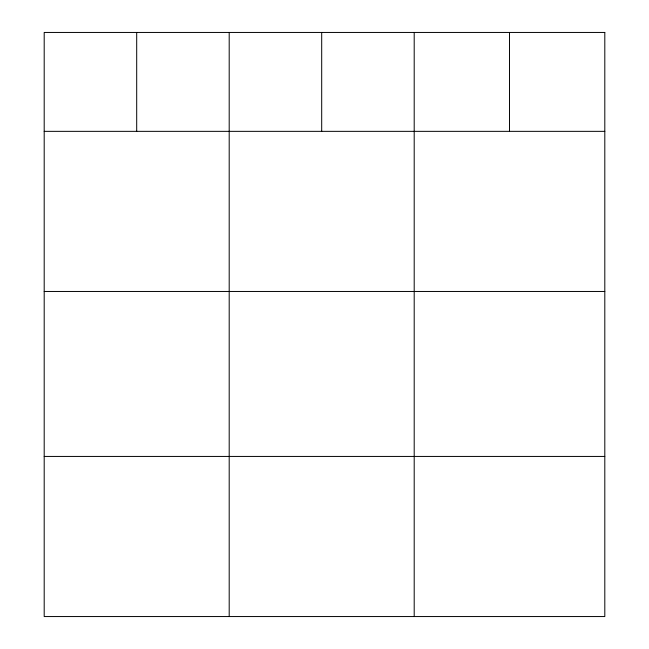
<?xml version="1.0" encoding="UTF-8"?>
<svg xmlns="http://www.w3.org/2000/svg" width="649" height="649" viewBox="0 0 649 649"><rect width="100%" height="100%" fill="white"/><g stroke="black" fill="none" stroke-linecap="round" stroke-linejoin="round"><path stroke-width="0.97" d="M44.197 131.349L604.803 131.349M44.197 291.466L604.803 291.466M44.197 456.434L604.803 456.434M509.497 32.45L509.497 131.349M414.2 32.45L414.2 616.55M321.693 32.45L321.693 131.349M229.194 32.45L229.194 616.55M136.696 32.45L136.696 131.349M604.803 32.45L44.197 32.45L44.197 616.55L604.803 616.55L604.803 32.45"/></g></svg>
